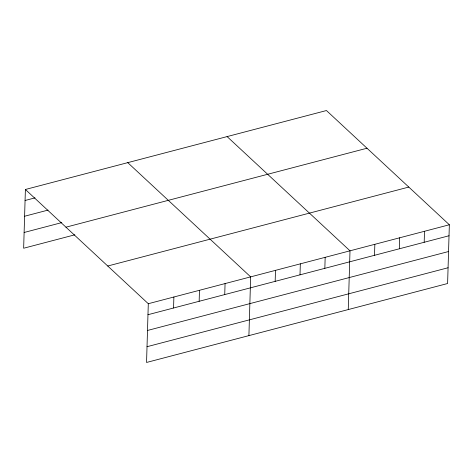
<?xml version="1.0" encoding="UTF-8"?>
<svg xmlns="http://www.w3.org/2000/svg" width="473" height="473" viewBox="0 0 473 473"><rect width="100%" height="100%" fill="white"/><g stroke="black" fill="none" stroke-linecap="round" stroke-linejoin="round"><path stroke-width="0.71" d="M25.394 189.484L148.297 303.713L146.553 362.46L447.606 283.516L449.35 224.764L326.447 110.54L25.394 189.484L23.65 248.236L74.829 234.815M173.561 308L173.887 297.003M199.151 301.289L199.476 290.292M224.74 294.578L225.065 283.581M248.91 335.617L250.655 276.871L127.751 162.641M275.168 281.358L275.493 270.355M300.006 274.843L300.331 263.845M324.839 268.327L325.164 257.33M348.258 309.567L350.002 250.814L227.099 136.591M374.515 255.302L374.841 244.305M399.348 248.792L399.679 237.789M424.186 242.277L424.512 231.279M25.069 200.487L35.02 197.874M24.602 216.244L48.057 210.089M24.117 232.48L61.792 222.6M65.954 227.182L367.001 148.232M107.738 266.015L408.79 187.072M148.297 303.713L449.35 224.764M147.972 314.711L449.025 235.761M147.505 330.467L448.558 251.524M147.026 346.703L448.073 267.753"/></g></svg>
